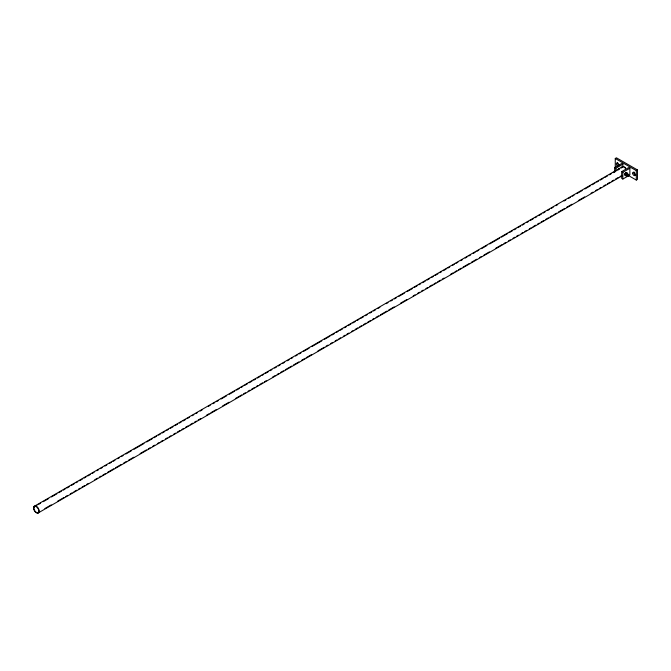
<?xml version="1.0" encoding="UTF-8"?>
<svg xmlns="http://www.w3.org/2000/svg" width="671" height="671" viewBox="0 0 671 671"><rect width="100%" height="100%" fill="white"/><g stroke="black" fill="none" stroke-linecap="round" stroke-linejoin="round"><path stroke-width="1.01" d="M615.265 167.918L615.265 158.482L616.431 157.811L637.45 169.939L637.45 179.383L636.284 180.054L628.4 175.5M614.686 172.397L614.686 167.582L621.69 163.539L622.856 164.21L622.856 167.104M614.686 167.582L615.852 168.253L622.856 164.21M33.927 506.521L622.847 166.509M34.229 506.899L36.955 505.33M38.767 504.282L40.579 503.233M43.296 501.665L48.748 498.519M51.466 496.951L56.909 493.806M58.721 492.757L61.447 491.18M63.259 490.14L65.079 489.092M66.89 488.043L69.616 486.467M71.428 485.427L74.145 483.85M75.957 482.801L77.777 481.753M79.589 480.713L82.315 479.136M84.127 478.087L85.947 477.039M87.758 475.999L90.476 474.422M92.288 473.374L94.108 472.325M96.825 470.757L98.645 469.708M100.457 468.66L102.277 467.612M104.995 466.043L106.806 464.995M109.524 463.426L111.344 462.378M113.156 461.329L114.976 460.281M117.693 458.712L119.513 457.664M121.325 456.615L123.137 455.567M125.854 453.999L131.306 450.853M134.024 449.285L144.005 443.523M146.723 441.946L152.174 438.809M153.986 437.76L156.704 436.184M158.515 435.143L160.335 434.095M162.147 433.047L164.873 431.47M166.685 430.43L168.505 429.373M170.317 428.333L173.034 426.756M174.846 425.716L177.572 424.139M179.383 423.091L181.204 422.042M183.015 421.002L185.741 419.425M187.553 418.377L189.365 417.328M192.082 415.76L193.902 414.712M195.714 413.663L197.534 412.615M200.252 411.046L202.072 409.998M208.413 406.332L210.233 405.284M212.95 403.716L214.77 402.667M216.582 401.619L218.402 400.57M221.12 399.002L226.563 395.856M229.281 394.288L234.733 391.143M236.544 390.094L239.262 388.526M241.074 387.477L242.894 386.429M244.705 385.38L247.431 383.804M249.243 382.764L251.969 381.187M253.781 380.147L255.592 379.09M257.404 378.05L260.13 376.473M261.942 375.433L263.762 374.376M265.573 373.336L268.299 371.759M270.111 370.719L271.923 369.662M274.64 368.094L276.46 367.045M278.272 365.997L280.092 364.949M282.81 363.38L284.63 362.332M287.347 360.763L289.167 359.715M290.971 358.666L292.791 357.618M295.508 356.049L297.328 355.001M299.14 353.952L300.96 352.904M303.678 351.336L309.121 348.19M311.839 346.622L321.82 340.86M324.546 339.291L329.989 336.146M331.801 335.097L334.527 333.521M336.339 332.481L338.15 331.432M339.962 330.384L342.688 328.807M344.5 327.767L346.32 326.718M348.132 325.67L350.858 324.093M352.669 323.053L355.395 321.476M357.198 320.428L359.019 319.379M360.83 318.339L363.556 316.762M365.368 315.714L367.188 314.665M369.906 313.097L371.726 312.049M373.529 311L375.349 309.952M378.067 308.383L379.887 307.335M386.236 303.669L388.056 302.621M390.774 301.053L392.585 300.004M394.397 298.956L396.217 297.907M398.935 296.339L404.378 293.193M407.104 291.625L412.548 288.48M414.359 287.431L417.085 285.863M418.897 284.814L420.709 283.766M422.52 282.717L425.246 281.149M427.058 280.101L429.784 278.524M431.596 277.484L433.416 276.435M435.227 275.387L437.953 273.81M439.757 272.77L441.577 271.721M443.388 270.673L446.114 269.096M447.926 268.056L449.746 266.999M452.464 265.431L454.284 264.382M456.087 263.342L457.907 262.286M460.625 260.717L462.445 259.669M465.162 258.1L466.982 257.052M468.794 256.003L470.614 254.955M473.332 253.386L475.143 252.338M476.955 251.29L478.775 250.241M481.493 248.673L486.936 245.527M489.662 243.959L499.643 238.197M501.455 237.148L507.804 233.483M509.616 232.434L512.342 230.866M514.154 229.817L515.974 228.769M517.786 227.721L520.511 226.152M522.323 225.104L524.135 224.055M526.852 222.487L528.673 221.43M530.484 220.39L533.21 218.813M535.022 217.773L536.842 216.716M538.645 215.676L541.371 214.099M543.183 213.059L545.003 212.002M547.721 210.434L549.541 209.386M551.352 208.337L553.172 207.289M555.89 205.72L557.702 204.672M564.051 201.006L565.871 199.958M568.589 198.39L570.409 197.341M572.22 196.293L574.032 195.244M576.75 193.676L582.202 190.53M584.919 188.962L590.363 185.817M592.174 184.768L594.9 183.2M596.712 182.151L598.532 181.103M600.344 180.054L603.07 178.486M604.881 177.438L607.599 175.861M609.411 174.821L611.231 173.772M613.042 172.724L615.768 171.147M617.58 170.107L619.4 169.058M621.203 168.01L623.024 166.962A3.489 2.013 60 0 0 622.118 167.482M621.69 171.625L628.693 167.582L629.859 168.253L629.859 174.997L622.856 179.04L621.69 178.369L621.69 171.625L622.856 172.304L629.859 168.253M37.601 512.736A3.489 2.013 60 0 0 37.601 507.804A3.489 2.013 60 0 0 33.902 508.132A3.489 2.013 60 0 0 37.601 512.736L39.421 511.696M44.856 508.551L51.214 504.886M57.563 501.22L63.913 497.547M65.724 496.506L67.545 495.458M70.262 493.89L72.082 492.833M73.894 491.793L76.611 490.216M78.423 489.176L80.243 488.119M82.055 487.079L84.781 485.502M86.593 484.454L88.413 483.405M94.754 479.74L97.48 478.171M99.291 477.123L101.111 476.075M102.923 475.026L105.649 473.458M107.461 472.409L113.81 468.744M115.622 467.695L121.065 464.55M123.791 462.982L126.517 461.413M128.32 460.365L133.772 457.219M140.122 453.554L146.471 449.889M148.283 448.84L150.103 447.792M152.82 446.223L154.64 445.175M157.358 443.598L159.17 442.55M160.981 441.51L162.801 440.461M165.519 438.884L167.339 437.836M169.151 436.796L170.971 435.747M173.688 434.171L175.5 433.122M177.312 432.082L180.038 430.505M181.849 429.457L183.669 428.408M185.481 427.368L188.207 425.791M190.019 424.743L192.745 423.175M194.556 422.126L196.368 421.078M198.18 420.029L200.906 418.461M206.349 415.315L209.075 413.747M210.879 412.699L216.33 409.553M222.68 405.888L229.029 402.223M235.378 398.557L241.728 394.892M243.539 393.843L245.36 392.795M248.077 391.227L249.897 390.178M251.709 389.13L254.435 387.553M256.247 386.513L258.058 385.456M259.87 384.416L262.596 382.839M264.408 381.799L266.228 380.742M272.577 377.085L275.303 375.508M277.115 374.46L278.926 373.411M280.738 372.371L283.464 370.795M285.276 369.746L291.633 366.081M293.437 365.032L298.88 361.895M301.606 360.319L304.332 358.75M306.144 357.702L311.587 354.556M317.937 350.891L324.286 347.226M326.098 346.177L327.918 345.129M330.635 343.56L332.455 342.512M335.173 340.943L336.993 339.887M338.805 338.847L340.616 337.798M343.342 336.23L345.154 335.173M346.966 334.133L348.786 333.084M351.503 331.516L353.323 330.459M355.135 329.419L357.861 327.842M359.673 326.794L361.484 325.745M363.296 324.705L366.022 323.128M367.834 322.08L370.56 320.512M372.371 319.463L374.192 318.415M375.995 317.366L378.721 315.798M380.541 314.749L386.89 311.084M388.702 310.036L394.145 306.89M400.495 303.225L406.844 299.56M413.193 295.894L415.014 294.846M417.731 293.277L419.551 292.229M421.363 291.18L423.175 290.132M425.9 288.564L427.712 287.515M429.524 286.467L432.25 284.89M434.062 283.85L435.882 282.801M437.693 281.753L440.419 280.176M442.231 279.136L444.043 278.088M450.392 274.422L453.118 272.845M454.93 271.797L456.75 270.749M458.553 269.708L461.279 268.132M463.091 267.083L469.448 263.418M471.26 262.369L476.704 259.224M479.421 257.656L481.241 256.607M483.959 255.039L489.402 251.893M495.752 248.228L502.109 244.563M503.921 243.514L505.733 242.466M508.459 240.897L510.27 239.849M512.988 238.28L514.808 237.232M516.62 236.184L518.44 235.135M521.157 233.567L522.977 232.518M524.789 231.47L526.601 230.421M529.318 228.853L531.138 227.805M532.95 226.756L535.676 225.179M537.488 224.139L539.308 223.082M541.111 222.042L543.837 220.465M545.649 219.425L548.375 217.849M550.186 216.8L552.007 215.752M553.818 214.712L556.544 213.135M558.356 212.086L564.705 208.421M566.517 207.373L571.96 204.227M578.31 200.562L584.667 196.897M591.017 193.231L592.828 192.183M595.546 190.614L597.366 189.566M599.178 188.517L600.998 187.469M603.715 185.901L605.536 184.852M607.347 183.804L610.065 182.235M611.877 181.187L613.697 180.138M615.508 179.09L618.234 177.513M620.046 176.473L621.866 175.425M37.777 513.189A3.984 2.298 60 0 0 37.777 507.553A3.984 2.298 60 0 0 33.55 507.93A3.984 2.298 60 0 0 37.777 513.189L622.16 175.802M627.259 175.357L626.043 176.054L625.439 175.19L626.043 173.63L627.259 172.925L627.863 173.789M615.265 158.482L636.284 170.619L637.45 169.939M626.991 173.286L626.378 172.422L625.171 173.126L624.558 174.686L625.171 175.55M636.284 170.619L636.284 180.054M622.856 172.304L622.856 179.04M615.852 168.253L615.852 171.147M624.256 167.297A3.489 2.013 60 0 1 625.489 168.387M621.816 167.104A3.984 2.298 60 0 1 625.666 168.136M617.605 166.031A1.82 1.048 60 0 1 616.397 163.347A1.82 1.048 60 0 1 618.427 163.892A1.82 1.048 60 0 1 618.243 166.207M618.771 165.36A1.82 1.048 60 0 1 617.655 162.491M635.756 174.972A1.82 1.048 60 0 1 634.204 173.839A1.82 1.048 60 0 1 634.003 171.927M625.775 174.93A1.157 0.671 -60 0 1 624.961 174.46A1.157 0.671 -60 0 1 625.775 173.043A1.157 0.671 -60 0 1 626.588 173.512M618.058 169.88A1.157 0.671 -60 0 1 619.174 168.891M625.171 173.932A0.99 0.57 -60 0 1 626.471 173.579M625.775 174.796A0.99 0.57 -60 0 1 625.171 174.745M626.999 174.988A0.99 0.57 -60 0 1 625.993 175.148A0.99 0.57 -60 0 1 626.529 173.764A0.99 0.57 -60 0 1 627.351 174.091M632.661 173.244A1.82 1.048 60 0 0 634.59 175.643A1.82 1.048 60 0 0 634.59 173.076A1.82 1.048 60 0 0 632.661 173.244M628.106 176.146A0.99 0.57 -60 0 0 628.719 174.577A0.99 0.57 -60 0 0 627.502 175.282A0.99 0.57 -60 0 0 628.106 176.146"/></g></svg>
